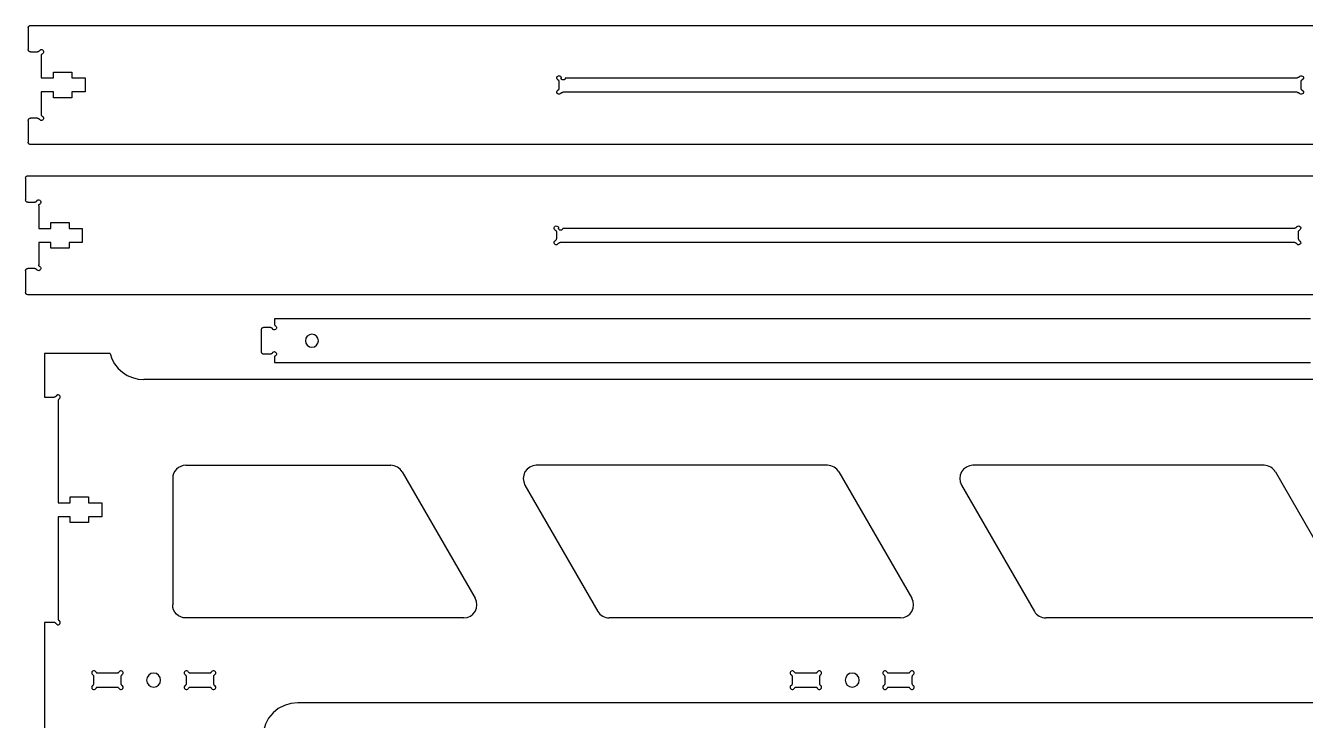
# Model space of a CAD drawing. Header units: inches. Extents: x 205 to 904, y 195 to 663.
# Drawn here: x 205.5 to 498.6, y 501.3 to 660.4 of the extents above; entities that cross this region are included whole.
import ezdxf

# ---------------------------------------------------------------- set-up
doc = ezdxf.new("R2010")
doc.units = ezdxf.units.IN
doc.header["$MEASUREMENT"] = 0
doc.layers.add('Capa 1', color=7, linetype='Continuous')

msp = doc.modelspace()

# ---------------------------------------------------------------- linework, layer by layer
at = {"layer": 'Capa 1', "color": 7, "lineweight": 25, "true_color": 0xffffff}
for points in [[(206.09, 659.91), (206.09, 659.98), (206.13, 660.08), (206.16, 660.19), (206.23, 660.26), (206.3, 660.29), (206.41, 660.36), (206.48, 660.4), (206.59, 660.4)], [(206.09, 659.91), (206.09, 654.9)], [(206.59, 660.4), (725.59, 660.4)], [(206.59, 654.4), (206.48, 654.4), (206.41, 654.44), (206.3, 654.47), (206.23, 654.54), (206.16, 654.61), (206.13, 654.72), (206.09, 654.79), (206.09, 654.9)], [(206.59, 654.4), (208.21, 654.4)], [(208.67, 654.65), (208.63, 654.58), (208.6, 654.54), (208.53, 654.51), (208.49, 654.47), (208.42, 654.44), (208.35, 654.4), (208.28, 654.4), (208.21, 654.4)], [(208.67, 654.65), (208.81, 654.79), (208.99, 654.9), (209.2, 654.9), (209.37, 654.83), (209.51, 654.68), (209.59, 654.47), (209.59, 654.26), (209.48, 654.09), (209.34, 653.94)], [(209.09, 653.52), (209.09, 653.59), (209.13, 653.66), (209.13, 653.73), (209.16, 653.77), (209.2, 653.84), (209.23, 653.87), (209.3, 653.91), (209.34, 653.94)], [(209.09, 653.52), (209.09, 648.41)], [(209.09, 648.41), (211.88, 648.41)], [(211.88, 648.41), (211.88, 649.75)], [(211.88, 649.75), (216.08, 649.75)], [(216.08, 649.75), (216.08, 648.41)], [(216.08, 648.41), (219.11, 648.41)], [(219.11, 648.41), (219.11, 645.2)], [(327.41, 648.02), (327.27, 648.16), (327.17, 648.33), (327.17, 648.55), (327.24, 648.72), (327.41, 648.86), (327.59, 648.93), (327.8, 648.93), (327.98, 648.83), (328.12, 648.65), (328.15, 648.44)], [(327.41, 648.02), (327.45, 647.98), (327.52, 647.95), (327.55, 647.88), (327.59, 647.84), (327.62, 647.77), (327.62, 647.7), (327.66, 647.63), (327.66, 647.59)], [(329.14, 648.44), (329.11, 648.26), (329, 648.09), (328.86, 647.98), (328.65, 647.95), (328.47, 647.98), (328.3, 648.09), (328.19, 648.26), (328.15, 648.44)], [(329.14, 648.44), (496.78, 648.44)], [(497.24, 648.69), (497.2, 648.65), (497.13, 648.58), (497.1, 648.55), (497.03, 648.51), (496.99, 648.48), (496.92, 648.48), (496.85, 648.44), (496.78, 648.44)], [(497.24, 648.69), (497.35, 648.83), (497.56, 648.93), (497.73, 648.93), (497.95, 648.86), (498.09, 648.72), (498.16, 648.55), (498.16, 648.33), (498.05, 648.16), (497.91, 648.02)], [(497.66, 647.59), (497.66, 647.63), (497.66, 647.7), (497.7, 647.77), (497.73, 647.84), (497.77, 647.88), (497.8, 647.95), (497.84, 647.98), (497.91, 648.02)], [(211.88, 645.2), (209.09, 645.2)], [(209.09, 645.2), (209.09, 640.04)], [(211.88, 643.85), (211.88, 645.2)], [(216.08, 645.2), (216.08, 643.85)], [(219.11, 645.2), (216.08, 645.2)], [(328.08, 644.88), (327.94, 644.74), (327.77, 644.67), (327.59, 644.67), (327.38, 644.74), (327.24, 644.88), (327.17, 645.05), (327.17, 645.27), (327.27, 645.44), (327.41, 645.58)], [(327.66, 646.01), (327.66, 645.94), (327.62, 645.87), (327.62, 645.83), (327.59, 645.76), (327.55, 645.69), (327.52, 645.65), (327.45, 645.62), (327.41, 645.58)], [(327.66, 647.59), (327.66, 646.01)], [(328.08, 644.88), (328.12, 644.95), (328.15, 644.98), (328.22, 645.05), (328.26, 645.09), (328.33, 645.09), (328.4, 645.12), (328.47, 645.12), (328.54, 645.16)], [(496.78, 645.16), (328.54, 645.16)], [(496.78, 645.16), (496.85, 645.12), (496.92, 645.12), (496.99, 645.09), (497.03, 645.09), (497.1, 645.05), (497.13, 644.98), (497.2, 644.95), (497.24, 644.88)], [(497.91, 645.58), (498.05, 645.44), (498.16, 645.27), (498.16, 645.05), (498.09, 644.88), (497.95, 644.74), (497.73, 644.67), (497.56, 644.67), (497.35, 644.74), (497.24, 644.88)], [(497.66, 646.01), (497.66, 647.59)], [(497.91, 645.58), (497.84, 645.62), (497.8, 645.65), (497.77, 645.69), (497.73, 645.76), (497.7, 645.83), (497.66, 645.87), (497.66, 645.94), (497.66, 646.01)], [(216.08, 643.85), (211.88, 643.85)], [(206.09, 638.7), (206.09, 638.77), (206.13, 638.88), (206.16, 638.99), (206.23, 639.06), (206.3, 639.13), (206.41, 639.16), (206.48, 639.2), (206.59, 639.2)], [(208.21, 639.2), (206.59, 639.2)], [(208.21, 639.2), (208.28, 639.2), (208.35, 639.16), (208.42, 639.16), (208.49, 639.13), (208.53, 639.09), (208.6, 639.06), (208.63, 638.99), (208.67, 638.95)], [(209.34, 639.62), (209.48, 639.48), (209.59, 639.3), (209.59, 639.09), (209.51, 638.92), (209.37, 638.77), (209.2, 638.7), (208.99, 638.7), (208.81, 638.81), (208.67, 638.95)], [(209.34, 639.62), (209.3, 639.66), (209.23, 639.69), (209.2, 639.76), (209.16, 639.8), (209.13, 639.87), (209.13, 639.94), (209.09, 640.01), (209.09, 640.04)], [(206.09, 638.7), (206.09, 633.69)], [(206.59, 633.2), (206.48, 633.2), (206.41, 633.24), (206.3, 633.27), (206.23, 633.34), (206.16, 633.41), (206.13, 633.52), (206.09, 633.59), (206.09, 633.69)], [(725.59, 633.2), (206.59, 633.2)], [(205.49, 625.47), (205.49, 625.58), (205.53, 625.69), (205.56, 625.76), (205.63, 625.83), (205.7, 625.9), (205.81, 625.93), (205.88, 625.97), (205.99, 625.97)], [(205.49, 625.47), (205.49, 620.47)], [(205.99, 625.97), (724.99, 625.97)], [(205.99, 619.97), (205.88, 620.01), (205.81, 620.01), (205.7, 620.08), (205.63, 620.11), (205.56, 620.22), (205.53, 620.29), (205.49, 620.4), (205.49, 620.47)], [(205.99, 619.97), (207.61, 619.97)], [(208.07, 620.22), (208.03, 620.18), (207.96, 620.11), (207.93, 620.08), (207.86, 620.04), (207.82, 620.01), (207.75, 620.01), (207.68, 619.97), (207.61, 619.97)], [(208.07, 620.22), (208.17, 620.4), (208.39, 620.47), (208.56, 620.47), (208.77, 620.4), (208.92, 620.25), (208.99, 620.08), (208.99, 619.87), (208.88, 619.69), (208.74, 619.55)], [(208.49, 619.12), (208.49, 619.2), (208.49, 619.23), (208.53, 619.3), (208.56, 619.37), (208.6, 619.41), (208.63, 619.48), (208.67, 619.51), (208.74, 619.55)], [(208.49, 619.12), (208.49, 613.97)], [(208.49, 613.97), (211.28, 613.97)], [(211.28, 613.97), (211.28, 615.35)], [(211.28, 615.35), (215.48, 615.35)], [(215.48, 615.35), (215.48, 613.97)], [(215.48, 613.97), (218.48, 613.97)], [(218.48, 613.97), (218.48, 610.76)], [(326.81, 613.59), (326.64, 613.73), (326.57, 613.94), (326.57, 614.15), (326.64, 614.33), (326.81, 614.47), (326.99, 614.54), (327.2, 614.5), (327.38, 614.4), (327.52, 614.22), (327.55, 614.05)], [(326.81, 613.59), (326.85, 613.55), (326.92, 613.52), (326.95, 613.48), (326.99, 613.41), (327.02, 613.34), (327.02, 613.3), (327.06, 613.23), (327.06, 613.16)], [(327.06, 613.16), (327.06, 611.61)], [(328.54, 614.05), (328.51, 613.83), (328.4, 613.69), (328.22, 613.59), (328.05, 613.55), (327.87, 613.59), (327.7, 613.69), (327.59, 613.83), (327.55, 614.05)], [(328.54, 614.05), (496.18, 614.05)], [(496.61, 614.29), (496.57, 614.22), (496.53, 614.19), (496.5, 614.15), (496.43, 614.08), (496.39, 614.08), (496.32, 614.05), (496.25, 614.05), (496.18, 614.05)], [(496.61, 614.29), (496.75, 614.43), (496.92, 614.5), (497.13, 614.54), (497.31, 614.43), (497.49, 614.29), (497.56, 614.12), (497.52, 613.9), (497.45, 613.73), (497.31, 613.59)], [(497.06, 613.16), (497.06, 613.23), (497.06, 613.3), (497.1, 613.34), (497.13, 613.41), (497.17, 613.48), (497.2, 613.52), (497.24, 613.55), (497.31, 613.59)], [(497.06, 611.61), (497.06, 613.16)], [(211.28, 610.76), (208.49, 610.76)], [(208.49, 610.76), (208.49, 605.65)], [(211.28, 609.42), (211.28, 610.76)], [(218.48, 610.76), (215.48, 610.76)], [(215.48, 610.76), (215.48, 609.42)], [(327.48, 610.48), (327.34, 610.34), (327.17, 610.23), (326.95, 610.23), (326.78, 610.31), (326.64, 610.45), (326.57, 610.66), (326.57, 610.83), (326.64, 611.05), (326.81, 611.15)], [(327.06, 611.61), (327.06, 611.54), (327.02, 611.47), (327.02, 611.4), (326.99, 611.36), (326.95, 611.29), (326.92, 611.26), (326.85, 611.19), (326.81, 611.15)], [(327.48, 610.48), (327.52, 610.55), (327.55, 610.59), (327.62, 610.62), (327.66, 610.66), (327.73, 610.69), (327.8, 610.73), (327.84, 610.73), (327.91, 610.73)], [(496.18, 610.73), (327.91, 610.73)], [(496.18, 610.73), (496.25, 610.73), (496.32, 610.73), (496.39, 610.69), (496.43, 610.66), (496.5, 610.62), (496.53, 610.59), (496.57, 610.55), (496.61, 610.48)], [(497.31, 611.15), (497.45, 611.05), (497.52, 610.83), (497.56, 610.66), (497.49, 610.45), (497.31, 610.31), (497.13, 610.23), (496.92, 610.23), (496.75, 610.34), (496.61, 610.48)], [(497.31, 611.15), (497.24, 611.19), (497.2, 611.26), (497.17, 611.29), (497.13, 611.36), (497.1, 611.4), (497.06, 611.47), (497.06, 611.54), (497.06, 611.61)], [(215.48, 609.42), (211.28, 609.42)], [(205.49, 604.27), (205.49, 604.38), (205.53, 604.48), (205.56, 604.56), (205.63, 604.63), (205.7, 604.7), (205.81, 604.73), (205.88, 604.77), (205.99, 604.77)], [(205.49, 604.27), (205.49, 599.26)], [(207.61, 604.77), (205.99, 604.77)], [(207.61, 604.77), (207.68, 604.77), (207.75, 604.77), (207.82, 604.73), (207.86, 604.7), (207.93, 604.66), (207.96, 604.63), (208.03, 604.59), (208.07, 604.52)], [(208.74, 605.23), (208.88, 605.08), (208.99, 604.91), (208.99, 604.7), (208.92, 604.52), (208.77, 604.38), (208.56, 604.27), (208.39, 604.31), (208.17, 604.38), (208.07, 604.52)], [(208.74, 605.23), (208.67, 605.26), (208.63, 605.3), (208.6, 605.33), (208.56, 605.4), (208.53, 605.47), (208.49, 605.51), (208.49, 605.58), (208.49, 605.65)], [(205.99, 598.77), (205.88, 598.8), (205.81, 598.8), (205.7, 598.88), (205.63, 598.91), (205.56, 599.02), (205.53, 599.09), (205.49, 599.19), (205.49, 599.26)], [(724.99, 598.77), (205.99, 598.77)], [(499.82, 593.23), (262.47, 593.23)], [(262.47, 593.23), (262.47, 592.1)], [(259.96, 591.26), (259.86, 591.22), (259.79, 591.22), (259.68, 591.15), (259.61, 591.11), (259.54, 591.01), (259.5, 590.94), (259.47, 590.83), (259.47, 590.73)], [(259.47, 590.73), (259.47, 585.75)], [(261.58, 591.26), (259.96, 591.26)], [(262.04, 591.01), (262.01, 591.04), (261.94, 591.11), (261.9, 591.15), (261.83, 591.18), (261.8, 591.22), (261.73, 591.22), (261.66, 591.26), (261.58, 591.26)], [(262.71, 591.68), (262.85, 591.54), (262.96, 591.36), (262.96, 591.15), (262.89, 590.97), (262.75, 590.83), (262.54, 590.76), (262.36, 590.76), (262.15, 590.83), (262.04, 591.01)], [(262.47, 592.1), (262.47, 592.03), (262.47, 592), (262.5, 591.93), (262.54, 591.86), (262.57, 591.82), (262.61, 591.75), (262.64, 591.71), (262.71, 591.68)], [(272.59, 588.26), (272.45, 588.82), (272.13, 589.32), (271.64, 589.63), (271.07, 589.74), (270.51, 589.63), (270.02, 589.32), (269.7, 588.82), (269.59, 588.26), (269.7, 587.66), (270.02, 587.2), (270.51, 586.85), (271.07, 586.74), (271.64, 586.85), (272.13, 587.2), (272.45, 587.66), (272.59, 588.26)], [(224.83, 585.36), (209.83, 585.36)], [(209.83, 585.36), (209.83, 575.35)], [(224.83, 585.36), (225.25, 584.13), (225.88, 582.97), (226.7, 581.91), (227.68, 581.02), (228.78, 580.32), (229.98, 579.79), (231.28, 579.47), (232.59, 579.37)], [(259.47, 585.75), (259.47, 585.65), (259.5, 585.54), (259.54, 585.47), (259.61, 585.4), (259.68, 585.33), (259.79, 585.29), (259.86, 585.26), (259.96, 585.26)], [(259.96, 585.26), (261.58, 585.26)], [(261.58, 585.26), (261.66, 585.26), (261.73, 585.26), (261.8, 585.29), (261.83, 585.29), (261.9, 585.36), (261.94, 585.4), (262.01, 585.43), (262.04, 585.51)], [(262.04, 585.51), (262.15, 585.65), (262.36, 585.72), (262.54, 585.75), (262.75, 585.65), (262.89, 585.51), (262.96, 585.33), (262.96, 585.12), (262.85, 584.94), (262.71, 584.8)], [(262.71, 584.8), (262.64, 584.76), (262.61, 584.73), (262.57, 584.69), (262.54, 584.62), (262.5, 584.55), (262.47, 584.52), (262.47, 584.45), (262.47, 584.38)], [(262.47, 584.38), (262.47, 583.25)], [(262.47, 583.25), (499.82, 583.25)], [(515.73, 579.37), (232.59, 579.37)], [(209.83, 575.35), (212.05, 575.35)], [(212.05, 575.35), (212.13, 575.38), (212.2, 575.38), (212.27, 575.38), (212.3, 575.42), (212.37, 575.45), (212.41, 575.52), (212.48, 575.56), (212.51, 575.59)], [(213.18, 574.92), (213.32, 575.06), (213.43, 575.24), (213.43, 575.45), (213.36, 575.63), (213.22, 575.77), (213.01, 575.84), (212.83, 575.84), (212.62, 575.77), (212.51, 575.59)], [(213.18, 574.92), (213.11, 574.89), (213.08, 574.85), (213.04, 574.78), (213.01, 574.75), (212.97, 574.67), (212.94, 574.64), (212.94, 574.57), (212.94, 574.5)], [(212.94, 574.5), (212.94, 551.14)], [(242.18, 559.72), (241.58, 559.65), (241.02, 559.47), (240.49, 559.22), (240.03, 558.84), (239.68, 558.38), (239.4, 557.85), (239.22, 557.28), (239.18, 556.72)], [(242.18, 559.72), (289.17, 559.72)], [(291.78, 558.2), (291.54, 558.55), (291.29, 558.84), (291.01, 559.08), (290.65, 559.33), (290.3, 559.47), (289.95, 559.61), (289.56, 559.68), (289.17, 559.72)], [(291.78, 558.2), (308.47, 529.27)], [(322.47, 559.72), (321.7, 559.61), (320.96, 559.33), (320.36, 558.84), (319.86, 558.2), (319.58, 557.49), (319.48, 556.72), (319.58, 555.94), (319.86, 555.2)], [(389.18, 559.72), (322.47, 559.72)], [(391.76, 558.2), (391.55, 558.55), (391.3, 558.84), (390.98, 559.08), (390.67, 559.33), (390.31, 559.47), (389.96, 559.61), (389.57, 559.68), (389.18, 559.72)], [(391.76, 558.2), (408.48, 529.27)], [(422.45, 559.72), (421.68, 559.61), (420.97, 559.33), (420.33, 558.84), (419.88, 558.2), (419.56, 557.49), (419.45, 556.72), (419.56, 555.94), (419.88, 555.2)], [(489.16, 559.72), (422.45, 559.72)], [(491.77, 558.2), (491.56, 558.55), (491.28, 558.84), (491, 559.08), (490.68, 559.33), (490.33, 559.47), (489.94, 559.61), (489.55, 559.68), (489.16, 559.72)], [(491.77, 558.2), (508.46, 529.27)], [(239.18, 556.72), (239.18, 527.79)], [(319.86, 555.2), (336.59, 526.27)], [(419.88, 555.2), (436.56, 526.27)], [(212.94, 551.14), (215.72, 551.14)], [(215.72, 551.14), (215.72, 552.49)], [(215.72, 552.49), (219.92, 552.49)], [(219.92, 552.49), (219.92, 551.14)], [(219.92, 551.14), (222.92, 551.14)], [(222.92, 551.14), (222.92, 547.93)], [(215.72, 547.93), (212.94, 547.93)], [(212.94, 547.93), (212.94, 524.58)], [(215.72, 546.59), (215.72, 547.93)], [(219.92, 546.59), (215.72, 546.59)], [(222.92, 547.93), (219.92, 547.93)], [(219.92, 547.93), (219.92, 546.59)], [(242.18, 524.79), (241.58, 524.83), (241.02, 525), (240.49, 525.29), (240.03, 525.67), (239.68, 526.13), (239.4, 526.63), (239.22, 527.19), (239.18, 527.79)], [(305.86, 524.79), (306.63, 524.9), (307.38, 525.18), (307.97, 525.67), (308.47, 526.27), (308.75, 527.01), (308.86, 527.79), (308.75, 528.57), (308.47, 529.27)], [(405.87, 524.79), (406.65, 524.9), (407.35, 525.18), (407.99, 525.67), (408.48, 526.27), (408.76, 527.01), (408.87, 527.79), (408.76, 528.57), (408.48, 529.27)], [(305.86, 524.79), (242.18, 524.79)], [(336.59, 526.27), (336.8, 525.96), (337.04, 525.67), (337.33, 525.39), (337.68, 525.18), (338.03, 525), (338.38, 524.9), (338.77, 524.83), (339.16, 524.79)], [(405.87, 524.79), (339.16, 524.79)], [(436.56, 526.27), (436.77, 525.96), (437.06, 525.67), (437.34, 525.39), (437.66, 525.18), (438.01, 525), (438.4, 524.9), (438.78, 524.83), (439.17, 524.79)], [(505.88, 524.79), (439.17, 524.79)], [(212.05, 523.7), (209.83, 523.7)], [(209.83, 523.7), (209.83, 257)], [(212.51, 523.45), (212.48, 523.52), (212.41, 523.56), (212.37, 523.59), (212.3, 523.63), (212.27, 523.66), (212.2, 523.7), (212.13, 523.7), (212.05, 523.7)], [(212.51, 523.45), (212.62, 523.31), (212.83, 523.2), (213.01, 523.2), (213.22, 523.28), (213.36, 523.42), (213.43, 523.63), (213.43, 523.84), (213.32, 524.02), (213.18, 524.16)], [(212.94, 524.58), (212.94, 524.51), (212.94, 524.44), (212.97, 524.37), (213.01, 524.33), (213.04, 524.26), (213.08, 524.23), (213.11, 524.19), (213.18, 524.16)], [(221.58, 512.45), (221.44, 512.59), (221.26, 512.66), (221.05, 512.69), (220.84, 512.59), (220.7, 512.45), (220.63, 512.27), (220.63, 512.06), (220.73, 511.88), (220.87, 511.74)], [(221.12, 511.32), (221.12, 511.39), (221.12, 511.46), (221.09, 511.49), (221.05, 511.56), (221.02, 511.63), (220.98, 511.67), (220.94, 511.7), (220.87, 511.74)], [(221.12, 509.76), (221.12, 511.32)], [(221.58, 512.45), (221.62, 512.37), (221.65, 512.34), (221.69, 512.3), (221.76, 512.23), (221.79, 512.23), (221.86, 512.2), (221.93, 512.2), (222, 512.2)], [(222, 512.2), (226.45, 512.2)], [(226.45, 512.2), (226.52, 512.2), (226.59, 512.2), (226.66, 512.23), (226.73, 512.23), (226.77, 512.3), (226.8, 512.34), (226.87, 512.37), (226.91, 512.45)], [(227.58, 511.74), (227.72, 511.88), (227.82, 512.06), (227.82, 512.27), (227.75, 512.45), (227.61, 512.59), (227.4, 512.69), (227.22, 512.66), (227.05, 512.59), (226.91, 512.45)], [(227.58, 511.74), (227.54, 511.7), (227.47, 511.67), (227.44, 511.63), (227.4, 511.56), (227.37, 511.49), (227.33, 511.46), (227.33, 511.39), (227.33, 511.32)], [(227.33, 511.32), (227.33, 509.76)], [(236.43, 510.54), (236.33, 511.14), (235.97, 511.67), (235.44, 512.02), (234.84, 512.13), (234.21, 512.02), (233.72, 511.67), (233.36, 511.14), (233.22, 510.54), (233.36, 509.9), (233.72, 509.41), (234.21, 509.06), (234.84, 508.92), (235.44, 509.06), (235.97, 509.41), (236.33, 509.9), (236.43, 510.54)], [(242.75, 512.45), (242.64, 512.59), (242.43, 512.66), (242.25, 512.69), (242.04, 512.59), (241.9, 512.45), (241.83, 512.27), (241.83, 512.06), (241.93, 511.88), (242.08, 511.74)], [(242.32, 511.32), (242.32, 511.39), (242.32, 511.46), (242.29, 511.49), (242.25, 511.56), (242.22, 511.63), (242.18, 511.67), (242.15, 511.7), (242.08, 511.74)], [(242.32, 509.76), (242.32, 511.32)], [(242.75, 512.45), (242.82, 512.37), (242.85, 512.34), (242.89, 512.3), (242.96, 512.23), (242.99, 512.23), (243.06, 512.2), (243.13, 512.2), (243.2, 512.2)], [(243.2, 512.2), (247.65, 512.2)], [(247.65, 512.2), (247.72, 512.2), (247.79, 512.2), (247.86, 512.23), (247.9, 512.23), (247.97, 512.3), (248, 512.34), (248.07, 512.37), (248.11, 512.45)], [(248.78, 511.74), (248.92, 511.88), (249.03, 512.06), (249.03, 512.27), (248.96, 512.45), (248.81, 512.59), (248.6, 512.69), (248.43, 512.66), (248.21, 512.59), (248.11, 512.45)], [(248.78, 511.74), (248.71, 511.7), (248.67, 511.67), (248.64, 511.63), (248.6, 511.56), (248.57, 511.49), (248.53, 511.46), (248.53, 511.39), (248.53, 511.32)], [(248.53, 511.32), (248.53, 509.76)], [(381.56, 512.45), (381.42, 512.59), (381.25, 512.66), (381.04, 512.69), (380.86, 512.59), (380.72, 512.45), (380.65, 512.27), (380.65, 512.06), (380.72, 511.88), (380.89, 511.74)], [(381.14, 511.32), (381.14, 511.39), (381.11, 511.46), (381.11, 511.49), (381.07, 511.56), (381.04, 511.63), (381, 511.67), (380.93, 511.7), (380.89, 511.74)], [(381.14, 509.76), (381.14, 511.32)], [(381.56, 512.45), (381.6, 512.37), (381.63, 512.34), (381.71, 512.3), (381.74, 512.23), (381.81, 512.23), (381.88, 512.2), (381.92, 512.2), (381.99, 512.2)], [(381.99, 512.2), (386.47, 512.2)], [(386.47, 512.2), (386.54, 512.2), (386.61, 512.2), (386.64, 512.23), (386.72, 512.23), (386.79, 512.3), (386.82, 512.34), (386.86, 512.37), (386.89, 512.45)], [(387.6, 511.74), (387.74, 511.88), (387.81, 512.06), (387.81, 512.27), (387.74, 512.45), (387.6, 512.59), (387.42, 512.69), (387.21, 512.66), (387.03, 512.59), (386.89, 512.45)], [(387.6, 511.74), (387.53, 511.7), (387.49, 511.67), (387.42, 511.63), (387.39, 511.56), (387.39, 511.49), (387.35, 511.46), (387.35, 511.39), (387.31, 511.32)], [(387.31, 511.32), (387.31, 509.76)], [(396.42, 510.54), (396.31, 511.14), (395.96, 511.67), (395.43, 512.02), (394.83, 512.13), (394.23, 512.02), (393.7, 511.67), (393.35, 511.14), (393.24, 510.54), (393.35, 509.9), (393.7, 509.41), (394.23, 509.06), (394.83, 508.92), (395.43, 509.06), (395.96, 509.41), (396.31, 509.9), (396.42, 510.54)], [(402.77, 512.45), (402.63, 512.59), (402.45, 512.66), (402.24, 512.69), (402.06, 512.59), (401.92, 512.45), (401.85, 512.27), (401.85, 512.06), (401.92, 511.88), (402.1, 511.74)], [(402.34, 511.32), (402.34, 511.39), (402.31, 511.46), (402.31, 511.49), (402.27, 511.56), (402.24, 511.63), (402.17, 511.67), (402.13, 511.7), (402.1, 511.74)], [(402.34, 509.76), (402.34, 511.32)], [(402.77, 512.45), (402.8, 512.37), (402.84, 512.34), (402.91, 512.3), (402.94, 512.23), (403.01, 512.23), (403.08, 512.2), (403.12, 512.2), (403.19, 512.2)], [(403.19, 512.2), (407.67, 512.2)], [(407.67, 512.2), (407.74, 512.2), (407.78, 512.2), (407.85, 512.23), (407.92, 512.23), (407.95, 512.3), (408.02, 512.34), (408.06, 512.37), (408.09, 512.45)], [(408.76, 511.74), (408.94, 511.88), (409.01, 512.06), (409.01, 512.27), (408.94, 512.45), (408.8, 512.59), (408.62, 512.69), (408.41, 512.66), (408.23, 512.59), (408.09, 512.45)], [(408.76, 511.74), (408.73, 511.7), (408.69, 511.67), (408.62, 511.63), (408.59, 511.56), (408.55, 511.49), (408.55, 511.46), (408.55, 511.39), (408.52, 511.32)], [(408.52, 511.32), (408.52, 509.76)], [(220.87, 509.31), (220.73, 509.2), (220.63, 508.99), (220.63, 508.81), (220.7, 508.6), (220.84, 508.46), (221.05, 508.39), (221.26, 508.39), (221.44, 508.49), (221.58, 508.63)], [(220.87, 509.31), (220.94, 509.34), (220.98, 509.41), (221.02, 509.45), (221.05, 509.52), (221.09, 509.55), (221.12, 509.62), (221.12, 509.69), (221.12, 509.76)], [(222, 508.88), (221.93, 508.88), (221.86, 508.88), (221.79, 508.85), (221.76, 508.81), (221.69, 508.78), (221.65, 508.74), (221.62, 508.71), (221.58, 508.63)], [(226.45, 508.88), (222, 508.88)], [(226.91, 508.63), (226.87, 508.71), (226.8, 508.74), (226.77, 508.78), (226.73, 508.81), (226.66, 508.85), (226.59, 508.88), (226.52, 508.88), (226.45, 508.88)], [(226.91, 508.63), (227.05, 508.49), (227.22, 508.39), (227.4, 508.39), (227.61, 508.46), (227.75, 508.6), (227.82, 508.81), (227.82, 508.99), (227.72, 509.2), (227.58, 509.31)], [(227.33, 509.76), (227.33, 509.69), (227.33, 509.62), (227.37, 509.55), (227.4, 509.52), (227.44, 509.45), (227.47, 509.41), (227.54, 509.34), (227.58, 509.31)], [(242.08, 509.31), (241.93, 509.2), (241.83, 508.99), (241.83, 508.81), (241.9, 508.6), (242.04, 508.46), (242.25, 508.39), (242.43, 508.39), (242.64, 508.49), (242.75, 508.63)], [(242.08, 509.31), (242.15, 509.34), (242.18, 509.41), (242.22, 509.45), (242.25, 509.52), (242.29, 509.55), (242.32, 509.62), (242.32, 509.69), (242.32, 509.76)], [(243.2, 508.88), (243.13, 508.88), (243.06, 508.88), (242.99, 508.85), (242.96, 508.81), (242.89, 508.78), (242.85, 508.74), (242.82, 508.71), (242.75, 508.63)], [(247.65, 508.88), (243.2, 508.88)], [(248.11, 508.63), (248.07, 508.71), (248, 508.74), (247.97, 508.78), (247.9, 508.81), (247.86, 508.85), (247.79, 508.88), (247.72, 508.88), (247.65, 508.88)], [(248.11, 508.63), (248.21, 508.49), (248.43, 508.39), (248.6, 508.39), (248.81, 508.46), (248.96, 508.6), (249.03, 508.81), (249.03, 508.99), (248.92, 509.2), (248.78, 509.31)], [(248.53, 509.76), (248.53, 509.69), (248.53, 509.62), (248.57, 509.55), (248.6, 509.52), (248.64, 509.45), (248.67, 509.41), (248.71, 509.34), (248.78, 509.31)], [(380.89, 509.31), (380.72, 509.2), (380.65, 508.99), (380.65, 508.81), (380.72, 508.6), (380.86, 508.46), (381.04, 508.39), (381.25, 508.39), (381.42, 508.49), (381.56, 508.63)], [(380.89, 509.31), (380.93, 509.34), (381, 509.41), (381.04, 509.45), (381.07, 509.52), (381.11, 509.55), (381.11, 509.62), (381.14, 509.69), (381.14, 509.76)], [(381.99, 508.88), (381.92, 508.88), (381.88, 508.88), (381.81, 508.85), (381.74, 508.81), (381.71, 508.78), (381.63, 508.74), (381.6, 508.71), (381.56, 508.63)], [(386.47, 508.88), (381.99, 508.88)], [(386.89, 508.63), (386.86, 508.71), (386.82, 508.74), (386.79, 508.78), (386.72, 508.81), (386.64, 508.85), (386.61, 508.88), (386.54, 508.88), (386.47, 508.88)], [(386.89, 508.63), (387.03, 508.49), (387.21, 508.39), (387.42, 508.39), (387.6, 508.46), (387.74, 508.6), (387.81, 508.81), (387.81, 508.99), (387.74, 509.2), (387.6, 509.31)], [(387.31, 509.76), (387.35, 509.69), (387.35, 509.62), (387.39, 509.55), (387.39, 509.52), (387.42, 509.45), (387.49, 509.41), (387.53, 509.34), (387.6, 509.31)], [(402.1, 509.31), (401.92, 509.2), (401.85, 508.99), (401.85, 508.81), (401.92, 508.6), (402.06, 508.46), (402.24, 508.39), (402.45, 508.39), (402.63, 508.49), (402.77, 508.63)], [(402.1, 509.31), (402.13, 509.34), (402.17, 509.41), (402.24, 509.45), (402.27, 509.52), (402.31, 509.55), (402.31, 509.62), (402.34, 509.69), (402.34, 509.76)], [(403.19, 508.88), (403.12, 508.88), (403.08, 508.88), (403.01, 508.85), (402.94, 508.81), (402.91, 508.78), (402.84, 508.74), (402.8, 508.71), (402.77, 508.63)], [(407.67, 508.88), (403.19, 508.88)], [(408.09, 508.63), (408.06, 508.71), (408.02, 508.74), (407.95, 508.78), (407.92, 508.81), (407.85, 508.85), (407.78, 508.88), (407.74, 508.88), (407.67, 508.88)], [(408.09, 508.63), (408.23, 508.49), (408.41, 508.39), (408.62, 508.39), (408.8, 508.46), (408.94, 508.6), (409.01, 508.81), (409.01, 508.99), (408.94, 509.2), (408.76, 509.31)], [(408.52, 509.76), (408.55, 509.69), (408.55, 509.62), (408.55, 509.55), (408.59, 509.52), (408.62, 509.45), (408.69, 509.41), (408.73, 509.34), (408.76, 509.31)], [(267.83, 505.35), (266.28, 505.21), (264.76, 504.75), (263.38, 504.01), (262.18, 503.03), (261.16, 501.79), (260.46, 500.42), (260, 498.93), (259.82, 497.35)], [(530.58, 505.35), (267.83, 505.35)]]:
    msp.add_lwpolyline(points, dxfattribs=at)

doc.saveas('drawing.dxf')
